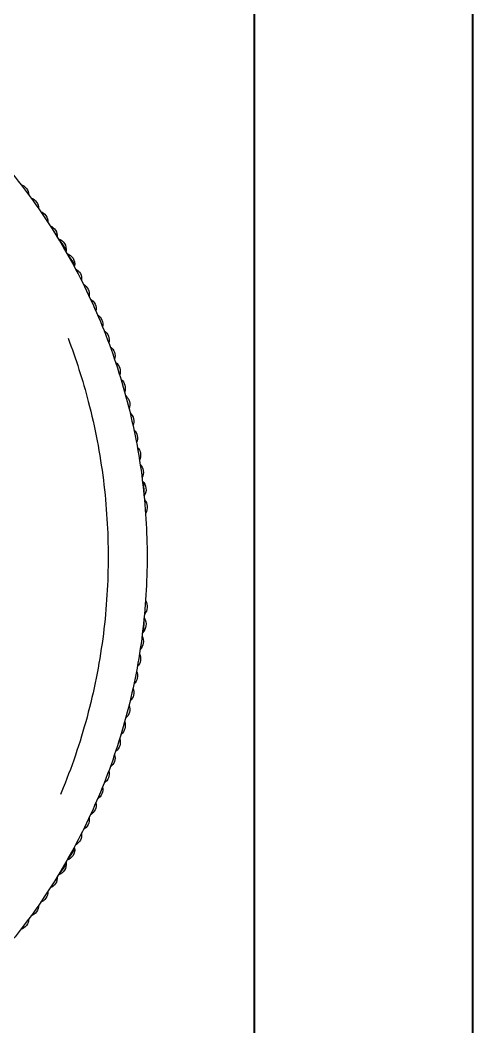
# Model space of a CAD drawing. Header units: millimetres. Extents: x 2625.3 to 2681.2, y 1230 to 1238.4.
# Drawn here: x 2664.987 to 2665.278, y 1234.069 to 1234.715 of the extents above; entities that cross this region are included whole.
import ezdxf

# ---------------------------------------------------------------- set-up
doc = ezdxf.new("R2010")
doc.units = ezdxf.units.MM
doc.layers.add('01', color=1, linetype='Continuous', lineweight=9)
doc.layers.add('ALVENARIA', color=5, linetype='Continuous', lineweight=40)
doc.layers.add('LAYOUT', color=253, linetype='Continuous')

# ---------------------------------------------------------------- blocks, each defined once
blk = doc.blocks.new('*E43')
at = {"layer": '01'}
for centre, major_axis, start_param, end_param in [((-0.01481, -0.00067), (0.005, 0.00002), 1.337578, 2.206939), ((0.00624, -0.00067), (-0.005, 0.00002), 4.076246, 4.945608), ((-0.1756, -0.03985), (0.0043, 0.00255), 0.702259, 1.145797), ((0.16702, -0.03985), (-0.0043, 0.00255), 5.137388, 5.580927), ((-0.19512, -0.04945), (0.00405, 0.00294), 5.737602, 6.278049), ((0.18654, -0.04945), (-0.00405, 0.00294), 0.005137, 0.545584), ((-0.20455, -0.05487), (0.00408, 0.00289), 5.963455, 6.278049), ((0.19597, -0.05487), (-0.00408, 0.00289), 0.005137, 0.319731)]:
    blk.add_ellipse(centre, major_axis=major_axis, ratio=0.119606, start_param=start_param, end_param=end_param, dxfattribs=at)
blk = doc.blocks.new('A$C4E085C15')
at = {"layer": 'LAYOUT'}
for centre, start, end in [((0.25974, 0.54894), 64.19331, 135.04813), ((0.27066, 0.55069), 61.7426, 134.24501), ((0.28164, 0.55241), 55.82564, 136.90266), ((0.29304, 0.55318), 58.44199, 130.93375), ((0.35696, 0.55318), 49.06625, 121.55801), ((0.36836, 0.55241), 43.09734, 124.17436), ((0.37934, 0.55069), 45.75499, 118.2574), ((0.39026, 0.54894), 44.95187, 115.80669), ((0.22717, 0.54197), 69.09904, 139.96986), ((0.23796, 0.5446), 67.46392, 138.32205), ((0.24867, 0.5469), 65.83325, 136.72178), ((0.40133, 0.5469), 43.27822, 114.16675), ((0.41204, 0.5446), 41.67795, 112.53608), ((0.42283, 0.54197), 40.03014, 110.90096), ((0.20604, 0.53585), 72.34448, 143.24756), ((0.21677, 0.53912), 70.68933, 141.57364), ((0.43323, 0.53912), 38.42636, 109.31067), ((0.44396, 0.53585), 36.75244, 107.65552), ((0.1961, 0.53251), 73.82035, 144.89066), ((0.4539, 0.53251), 35.10934, 106.17965), ((0.17577, 0.52471), 77.1368, 148.07714), ((0.18589, 0.52876), 75.40478, 146.54978), ((0.46411, 0.52876), 33.45022, 104.59522), ((0.47423, 0.52471), 31.92286, 102.8632), ((0.16576, 0.52037), 78.79112, 149.69326), ((0.48424, 0.52037), 30.30674, 101.20888), ((0.14657, 0.51108), 81.91559, 152.98866), ((0.15635, 0.516), 80.12776, 151.47749), ((0.49365, 0.516), 28.52251, 99.87224), ((0.50343, 0.51108), 27.01134, 98.08441), ((0.13723, 0.50666), 82.7786, 161.23758), ((0.51277, 0.50666), 18.76242, 97.2214), ((0.12776, 0.50121), 82.1729, 162.66384), ((0.52224, 0.50121), 17.33616, 97.8271), ((0.11929, 0.49549), 87.00493, 158.32717), ((0.53071, 0.49549), 21.67283, 92.99507), ((0.11005, 0.48943), 88.33593, 159.46952), ((0.53995, 0.48943), 20.53048, 91.66407), ((0.10149, 0.4835), 89.90515, 161.08716), ((0.54851, 0.4835), 18.91284, 90.09485), ((0.09288, 0.47717), 91.62664, 162.64332), ((0.55712, 0.47717), 17.35668, 88.37336)]:
    blk.add_arc(centre, 0.00725, start, end, dxfattribs=at)
for centre, major_axis, start_param, end_param in [((0.28119, 0.5576), (0.00498, 0.00042), 0.745049, 2.845226), ((0.36881, 0.5576), (0.00498, -0.00042), 0.296366, 2.396543), ((0.13417, 0.51088), (0.00405, 0.00294), -0.005137, 2.094593), ((0.51583, 0.51088), (0.00405, -0.00294), 1.047, 3.146729), ((0.12474, 0.50546), (0.00408, 0.00289), -0.005137, 2.251556), ((0.52526, 0.50546), (0.00408, -0.00289), 0.890037, 3.146729), ((0.11593, 0.49947), (0.00382, 0.00323), 0.006281, 1.369058), ((0.53407, 0.49947), (0.00382, -0.00323), 1.772534, 3.135311)]:
    blk.add_ellipse(centre, major_axis=major_axis, ratio=0.119606, start_param=start_param, end_param=end_param, dxfattribs=at)
for points, knots in [([(0.62, 0.4259), (0.61292, 0.43422), (0.60541, 0.4423), (0.58532, 0.46208), (0.57222, 0.4733), (0.5451, 0.49355), (0.53108, 0.50258), (0.50345, 0.5181), (0.48866, 0.52528), (0.45758, 0.53787), (0.44129, 0.54329), (0.40807, 0.55194), (0.39113, 0.55517), (0.35757, 0.55938), (0.34095, 0.56035), (0.30905, 0.56035), (0.29243, 0.55938), (0.25887, 0.55517), (0.24193, 0.55194), (0.20871, 0.54329), (0.19242, 0.53787), (0.16134, 0.52528), (0.14655, 0.5181), (0.11892, 0.50258), (0.1049, 0.49355), (0.07778, 0.4733), (0.06468, 0.46208), (0.04459, 0.4423), (0.03708, 0.43422), (0.03, 0.4259)], [6.630752, 6.630752, 6.630752, 6.630752, 9.762136, 9.762136, 14.643203, 14.643203, 19.524271, 19.524271, 24.307915, 24.307915, 29.091559, 29.091559, 33.875203, 33.875203, 38.658847, 38.658847, 43.442491, 43.442491, 48.226135, 48.226135, 53.009779, 53.009779, 57.793423, 57.793423, 62.674491, 62.674491, 67.555559, 67.555559, 70.686943, 70.686943, 70.686943, 70.686943]), ([(0.4653, 0.50965), (0.45215, 0.51465), (0.43853, 0.51901), (0.40807, 0.52694), (0.39113, 0.53017), (0.35757, 0.53438), (0.34095, 0.53535), (0.30905, 0.53535), (0.29243, 0.53438), (0.25887, 0.53017), (0.24193, 0.52694), (0.20871, 0.51829), (0.19242, 0.51287), (0.17544, 0.50599), (0.17401, 0.5054), (0.17259, 0.5048)], [25.10429, 25.10429, 25.10429, 25.10429, 29.091559, 29.091559, 33.875203, 33.875203, 38.658847, 38.658847, 43.442491, 43.442491, 48.226135, 48.226135, 53.009779, 53.009779, 53.452462, 53.452462, 53.452462, 53.452462])]:
    blk.add_open_spline(points, degree=3, knots=knots, dxfattribs=at)
blk.add_blockref('*E43', (0.32929, 0.56033), dxfattribs=at)

msp = doc.modelspace()

# ---------------------------------------------------------------- linework, layer by layer
at = {"layer": 'ALVENARIA'}
for p, q in [((2665.27787, 1230.14074), (2665.27787, 1238.35974)), ((2665.13787, 1230.39774), (2665.13787, 1237.76874))]:
    msp.add_line(p, q, dxfattribs=at)

# ---------------------------------------------------------------- block references
at = {"xscale": -1, "rotation": 270}
msp.add_blockref('A$C4E085C15', (2664.50854, 1234.04582), dxfattribs=at)

doc.saveas('drawing.dxf')
